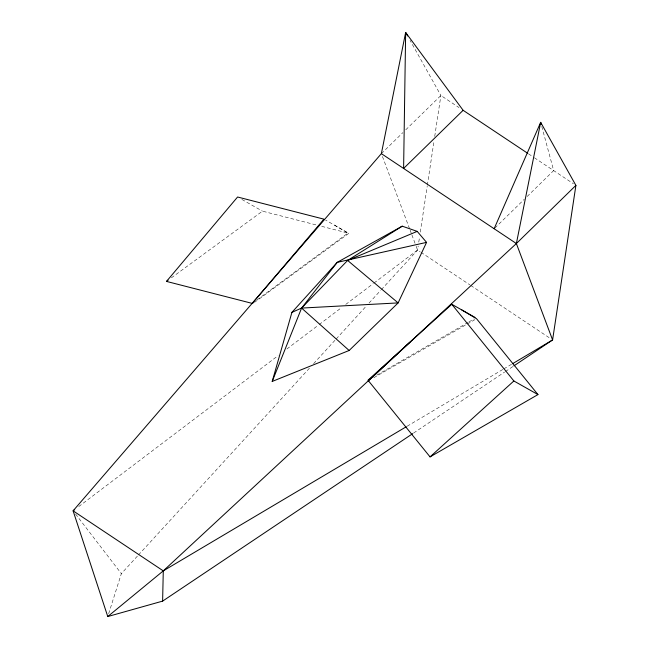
<?xml version="1.0" encoding="UTF-8"?>
<svg xmlns="http://www.w3.org/2000/svg" width="649" height="649" viewBox="0 0 649 649"><rect width="100%" height="100%" fill="white"/><g stroke="black" fill="none" stroke-linecap="round" stroke-linejoin="round"><path stroke-width="0.49" stroke-dasharray="3.25 2.43" d="M381.328 289.665L417.583 250.052L418.183 246.06M418.783 242.077L419.538 237.088M420.292 232.107L427.204 186.239M427.358 185.241L434.124 140.371M434.725 136.379L440.89 95.5L410.054 40.335M108.667 613.686L121.355 573.651L137.775 555.714M138.464 554.968L309.492 368.129M313.597 363.651L335.492 339.735M336.174 338.989L366.271 306.101M369.013 303.115L380.639 290.411M381.369 153.643L402.883 132.623M405.755 129.824L440.89 95.5L459.013 107.564M494.863 228.026L524.262 199.308M527.134 196.509L553.662 170.59L541.704 126.206M78.748 506.561L278.015 355.709M286.89 348.992L318.351 325.173M319.162 324.565L341.747 307.464M345.779 304.405L373.216 283.645M374.019 283.029L417.583 250.052L420.114 251.739M257.085 299.822L347.937 233.088L334.284 225.041M171.377 277.837L262.472 211.16L316.858 225.114M254.489 302.377L348.838 233.316L325.668 220.141M413.616 433.021L504.581 372.104M505.425 371.536L513.01 366.458M407.142 426.223L502.951 369.395M503.819 368.875L511.663 364.227M376.753 375.154L467.994 322.472M468.87 321.969L474.135 318.927M373.719 377.759L474.776 319.722M321.717 226.355L348.838 233.316M241.874 199.446L262.472 211.16M528.513 153.845L533.543 157.196M534.387 157.756L573.432 183.748M420.958 252.299L469.9 284.887M470.744 285.446L550.904 338.827M75.544 514.016L121.355 573.651M382.439 156.474L409.77 229.259M410.127 230.2L411.547 233.981M411.904 234.93L415.806 245.33M416.163 246.271L417.583 250.052"/><path stroke-width="0.97" d="M527.678 153.286L463.126 110.306L405.649 32.45L381.369 153.643L73.102 510.836L107.758 616.55L162.615 601.12L163.28 570.877L516.377 243.537L575.898 185.395L540.666 122.345L494.14 228.724M575.898 185.395L552.591 339.946L513.846 365.898M512.532 363.716L552.591 339.946L516.377 243.537L540.666 122.345L541.185 124.275M272.207 381.442L291.912 312.372L337.229 262.358L402.226 226.177L417.202 231.377L426.563 242.377L398.129 302.905L349.146 350.484L272.207 381.442L301.59 308.08L337.229 262.358L426.563 242.377M252.859 303.562L166.493 281.406L237.583 197.004L323.948 219.159L252.226 303.399M463.126 110.306L403.605 168.448L405.649 32.45L407.613 35.955M368.445 380.785L409.892 342.258M475.003 317.418L451.801 304.292L367.983 380.217L430.052 456.896L537.956 394.592L476.536 318.716L461.804 309.946M430.052 456.896L513.87 380.971L537.956 394.592M107.758 616.55L163.28 570.877L406.274 426.742M74.716 509.611L73.102 510.836L163.28 570.877M166.493 281.406L168.115 280.214M162.615 601.12L412.772 433.589M402.226 226.177L347.621 260.436L301.59 308.08L291.912 312.372M417.202 231.377L347.621 260.436L398.129 302.905L301.59 308.08L349.146 350.484M381.369 153.643L516.377 243.537M451.801 304.292L513.87 380.971"/></g></svg>
